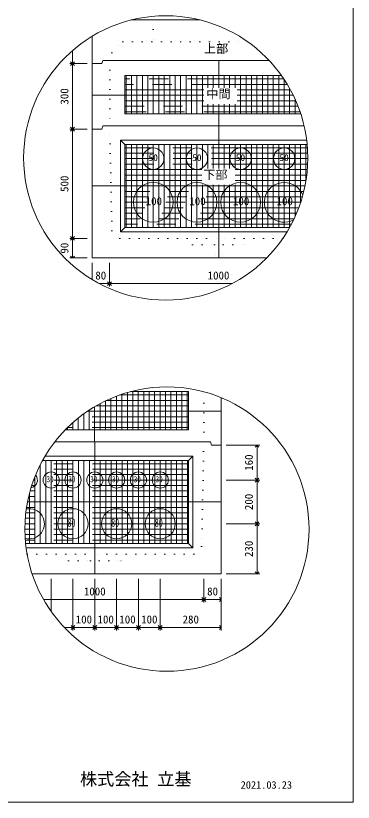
# Model space of a CAD drawing. Units: millimetres, scale not verified. Extents: x -4890 to 18490, y -2317 to 2317.
# Drawn here: x -2944 to -1830, y -1958 to 635 of the extents above; entities that cross this region are included whole.
import ezdxf
from ezdxf.enums import TextEntityAlignment as Align

# ---------------------------------------------------------------- set-up
doc = ezdxf.new("R2010")
doc.units = ezdxf.units.MM
doc.header["$LTSCALE"] = 10
for name, pattern in [('DASHED1', [1.8, 1.2, -0.6]), ('USER2', [50.8, 31.75, -6.35, 6.35, -6.35]), ('USER5', [3.185, 0.01, -3.175])]:
    doc.linetypes.add(name, pattern=pattern)
for name, color, linetype, lineweight in [('0-0_0', 1, 'Continuous', 18), ('0-1_Defpoints', 7, 'USER2', 5), ('0-2_waku', 7, 'Continuous', 18), ('0-3_gaikei', 7, 'Continuous', 18), ('0-4_kakure', 7, 'DASHED1', 5), ('0-5_sunpou', 7, 'Continuous', 5), ('0-7_hole', 7, 'Continuous', 18), ('0-8_uchigawa', 6, 'Continuous', 18), ('0-D_文字１', 7, 'Continuous', 18), ('0-E_コア部分\u3000寸法補助線3', 150, 'USER2', 18), ('0-F_コア部分\u3000寸法補助線2', 150, 'USER2', 18)]:
    doc.layers.add(name, color=color, linetype=linetype, lineweight=lineweight)
doc.styles.add('ＭＳ ゴシック', font='')
doc.styles.get('ＭＳ ゴシック').set_extended_font_data('MS Gothic')

# ---------------------------------------------------------------- blocks, each defined once
blk = doc.blocks.new('_Open90_54')
at = {"layer": '0-5_sunpou'}
blk.add_line((0, 0), (-1, 0), dxfattribs=at)
blk.add_lwpolyline([(-0.5, 0.5), (0, 0), (-0.5, -0.5)], dxfattribs=at)

msp = doc.modelspace()

# ---------------------------------------------------------------- linework, layer by layer
at = {"layer": '0-0_0'}
for p, q in [((-2274.09, 398.08), (-2274.09, 488.26)), ((-2323.09, 373.06), (-2692.3, 373.06)), ((-2028.25, 373.06), (-2212.92, 373.06)), ((-2274.09, 272.26), (-2274.09, 344.18)), ((-2274.09, 132.28), (-2274.09, 272.26)), ((-2274.09, -163.34), (-2274.09, 78.38)), ((-2691.69, 74.26), (-1989.49, 74.26)), ((-2266.83, -668.73), (-2707.58, -668.73)), ((-2683.81, -769.53), (-2683.81, -653.68)), ((-2683.2, -1205.13), (-2683.2, -769.53)), ((-2905.22, -967.53), (-2265.6, -967.53))]:
    msp.add_line(p, q, dxfattribs=at)
at = {"layer": '0-1_Defpoints'}
for p, q in [((-2059.36, 427.06), (-2583.69, 427.06)), ((-2562.09, 311.86), (-2562.09, 437.86)), ((-2490.09, 311.86), (-2490.09, 437.86)), ((-2418.09, 311.86), (-2418.09, 437.86)), ((-2346.09, 311.86), (-2346.09, 437.86)), ((-2202.09, 311.86), (-2202.09, 437.86)), ((-2130.09, 311.86), (-2130.09, 437.86)), ((-2058.09, 311.86), (-2058.09, 425.15)), ((-2005.82, 319.06), (-2583.69, 319.06)), ((-2562.09, -62.54), (-2562.09, 211.06)), ((-2490.09, -62.54), (-2490.09, 211.06)), ((-2418.09, -62.54), (-2418.09, 211.06)), ((-2346.09, -62.54), (-2346.09, 211.06)), ((-2202.09, -62.54), (-2202.09, 211.06)), ((-2130.09, -62.54), (-2130.09, 211.06)), ((-2058.09, -62.54), (-2058.09, 211.06)), ((-1986.09, 93.22), (-1986.09, 211.06)), ((-1980.76, 146.26), (-2583.69, 146.26)), ((-2010.04, 2.26), (-2583.69, 2.26)), ((-2611.81, -729.93), (-2611.81, -618.98)), ((-2374.21, -614.73), (-2600.18, -614.73)), ((-2539.81, -729.93), (-2539.81, -603.93)), ((-2467.81, -729.93), (-2467.81, -603.93)), ((-2395.81, -729.93), (-2395.81, -603.93)), ((-2374.21, -722.73), (-2773.61, -722.73)), ((-2755.81, -729.93), (-2755.81, -706.13)), ((-2827.2, -1104.33), (-2827.2, -830.73)), ((-2755.2, -1104.33), (-2755.2, -830.73)), ((-2611.2, -1104.33), (-2611.2, -830.73)), ((-2539.2, -1104.33), (-2539.2, -830.73)), ((-2467.2, -1104.33), (-2467.2, -830.73)), ((-2395.2, -1104.33), (-2395.2, -830.73)), ((-2373.6, -895.53), (-2885.12, -895.53)), ((-2899.2, -1104.33), (-2899.2, -940.82)), ((-2373.6, -1039.53), (-2913.54, -1039.53))]:
    msp.add_line(p, q, dxfattribs=at)
at = {"layer": '0-2_waku'}
for p in [(-1830, 2317.1), (-4890, -1957.9), (-4890, -1957.9), (-4890, -1957.9), (-4890, -1957.9)]:
    msp.add_line(p, (-1830, -1957.9), dxfattribs=at)
at = {"layer": '0-2_waku', "color": 6, "linetype": 'USER2'}
for p, q in [((-2583.69, 437.86), (-2274.09, 437.86)), ((-2583.69, 437.86), (-2583.69, 311.86)), ((-2066.8, 437.86), (-2274.09, 437.86)), ((-2583.69, 311.86), (-2274.09, 311.86)), ((-2003.41, 311.86), (-2274.09, 311.86)), ((-2374.21, -603.93), (-2565.04, -603.93)), ((-2374.21, -603.93), (-2374.21, -729.93)), ((-2780.78, -729.93), (-2683.81, -729.93)), ((-2374.21, -729.93), (-2683.81, -729.93))]:
    msp.add_line(p, q, dxfattribs=at)
at = {"layer": '0-3_gaikei'}
for p, q in [((-2562.75, 621.46), (-2508.7, 621.46)), ((-2562.75, 621.46), (-2508.7, 621.46)), ((-2562.75, 621.46), (-2508.7, 621.46)), ((-2335.65, 621.46), (-2562.75, 621.46)), ((-2562.7, 621.46), (-2335.65, 621.46)), ((-2562.7, 621.46), (-2335.65, 621.46)), ((-2692.3, 477.46), (-2692.3, 567.47)), ((-2692.3, 477.46), (-2692.3, -163.34)), ((-2659.9, 477.46), (-2692.3, 477.46)), ((-2659.9, 477.46), (-2692.3, 477.46)), ((-2656.3, 488.26), (-2659.9, 477.46)), ((-2274.09, 488.26), (-2655.69, 488.26)), ((-2108.11, 488.26), (-2274.7, 488.26)), ((-2659.9, 261.46), (-2692.3, 261.46)), ((-2659.9, 261.46), (-2692.3, 261.46)), ((-2656.3, 272.26), (-2659.9, 261.46)), ((-2274.09, 272.26), (-2655.69, 272.26)), ((-1992.4, 272.26), (-2274.7, 272.26)), ((-2692.3, -163.34), (-2115.99, -163.34)), ((-2692.3, -163.34), (-2115.99, -163.34)), ((-2692.3, -163.34), (-2115.99, -163.34)), ((-2265.6, -981.93), (-2265.6, -623.98)), ((-2301.6, -769.53), (-2298, -780.33)), ((-2265.6, -780.33), (-2298, -780.33))]:
    msp.add_line(p, q, dxfattribs=at)
for points in [[(-2301.6, -769.53), (-2683.2, -769.53), (-2815.27, -769.53)], [(-2889.91, -1205.13), (-2265.6, -1205.13), (-2265.6, -780.33)], [(-2880.77, -1205.13), (-2265.6, -1205.13), (-2265.6, -780.33)]]:
    msp.add_lwpolyline(points, dxfattribs=at)
at = {"layer": '0-4_kakure', "linetype": 'USER5', "lineweight": 18}
for p, q in [((-2490.7, 621.46), (-2490.7, 633.57)), ((-2490.7, 621.46), (-2490.7, 549.46)), ((-2626.89, 513.46), (-2590.89, 549.46)), ((-2590.89, 549.46), (-2178.61, 549.46)), ((-2626.89, 513.46), (-2634.09, 488.26)), ((-2634.09, 488.26), (-2634.09, 272.26)), ((-2626.66, -73.34), (-2634.09, 272.26)), ((-2626.66, -73.34), (-2600.91, -98.54)), ((-2600.91, -98.54), (-2274.09, -98.54)), ((-2360.49, -120.14), (-2382.09, -98.54)), ((-2062.44, -98.54), (-2274.09, -98.54)), ((-2187.69, -120.14), (-2166.09, -98.54)), ((-2360.49, -120.14), (-2288.49, -120.14)), ((-2288.49, -120.14), (-2285.61, -163.34)), ((-2259.69, -120.14), (-2262.57, -163.34)), ((-2259.69, -120.14), (-2187.69, -120.14)), ((-2323.2, -769.53), (-2323.2, -604.4)), ((-2323.2, -769.53), (-2330.63, -1115.13)), ((-2330.63, -1115.13), (-2356.38, -1140.33)), ((-2906.44, -1140.33), (-2683.2, -1140.33)), ((-2769.6, -1161.93), (-2791.2, -1140.33)), ((-2356.38, -1140.33), (-2683.2, -1140.33)), ((-2596.8, -1161.93), (-2575.2, -1140.33)), ((-2769.6, -1161.93), (-2697.6, -1161.93)), ((-2697.6, -1161.93), (-2694.72, -1205.13)), ((-2668.8, -1161.93), (-2671.68, -1205.13)), ((-2668.8, -1161.93), (-2596.8, -1161.93))]:
    msp.add_line(p, q, dxfattribs=at)
at = {"layer": '0-5_sunpou', "color": 150, "lineweight": 18}
for p, q in [((-2756.61, 520.57), (-2756.61, 490.42)), ((-2708.14, 477.46), (-2765.97, 477.46)), ((-2723.98, 477.46), (-2765.97, 477.46)), ((-2756.61, 464.5), (-2756.61, 274.42)), ((-2708.14, 261.46), (-2765.97, 261.46)), ((-2708.14, 261.46), (-2765.97, 261.46)), ((-2756.61, 248.5), (-2756.61, -85.58)), ((-2708.14, -98.54), (-2765.97, -98.54)), ((-2723.98, -98.54), (-2765.97, -98.54)), ((-2756.61, -111.5), (-2756.61, -150.38)), ((-2708.14, -163.34), (-2765.97, -163.34)), ((-2692.3, -179.18), (-2692.3, -234.39)), ((-2634.7, -179.18), (-2634.7, -257.24)), ((-2634.7, -179.18), (-2634.7, -257.24)), ((-2668.52, -247.88), (-2647.66, -247.88)), ((-2621.74, -247.88), (-2229.88, -247.88)), ((-2249.76, -780.33), (-2138.45, -780.33)), ((-2147.81, -793.29), (-2147.81, -882.57)), ((-2249.76, -895.53), (-2138.45, -895.53)), ((-2249.76, -895.53), (-2138.45, -895.53)), ((-2147.81, -908.49), (-2147.81, -1026.57)), ((-2249.76, -1039.53), (-2138.45, -1039.53)), ((-2249.76, -1039.53), (-2138.45, -1039.53)), ((-2147.81, -1052.49), (-2147.81, -1192.17)), ((-2249.76, -1205.13), (-2138.45, -1205.13)), ((-2827.2, -1220.97), (-2827.2, -1328.77)), ((-2755.2, -1220.97), (-2755.2, -1391.43)), ((-2755.2, -1220.97), (-2755.2, -1391.43)), ((-2683.2, -1220.97), (-2683.2, -1391.43)), ((-2683.2, -1220.97), (-2683.2, -1391.43)), ((-2611.2, -1220.97), (-2611.2, -1391.43)), ((-2611.2, -1220.97), (-2611.2, -1391.43)), ((-2539.2, -1220.97), (-2539.2, -1391.43)), ((-2539.2, -1220.97), (-2539.2, -1391.43)), ((-2467.2, -1220.97), (-2467.2, -1391.43)), ((-2467.2, -1220.97), (-2467.2, -1391.43)), ((-2323.2, -1220.97), (-2323.2, -1299.03)), ((-2323.2, -1220.97), (-2323.2, -1299.03)), ((-2265.6, -1220.97), (-2265.6, -1299.03)), ((-2265.6, -1220.97), (-2265.6, -1391.43)), ((-2852.17, -1289.67), (-2336.16, -1289.67)), ((-2310.24, -1289.67), (-2278.56, -1289.67)), ((-2783.06, -1382.07), (-2768.16, -1382.07)), ((-2742.24, -1382.07), (-2696.16, -1382.07)), ((-2670.24, -1382.07), (-2624.16, -1382.07)), ((-2598.24, -1382.07), (-2552.16, -1382.07)), ((-2526.24, -1382.07), (-2480.16, -1382.07)), ((-2454.24, -1382.07), (-2278.56, -1382.07))]:
    msp.add_line(p, q, dxfattribs=at)
for centre in [(-2449.2, 166.54), (-2444.99, -1057.18)]:
    msp.add_circle(centre, 468.88, dxfattribs=at)
at = {"layer": '0-7_hole'}
for centre, radius in [((-2490.09, 164.26), 35.28), ((-2346.09, 164.26), 35.28), ((-2202.09, 164.26), 35.28), ((-2058.09, 164.26), 35.28), ((-2490.09, 20.26), 65.52), ((-2346.09, 20.26), 65.52), ((-2202.09, 20.26), 65.52), ((-2827.2, -895.53), 26.64), ((-2755.2, -895.53), 26.64), ((-2683.2, -895.53), 26.64), ((-2611.2, -895.53), 26.64), ((-2539.2, -895.53), 26.64), ((-2467.2, -895.53), 26.64), ((-2755.2, -1039.53), 49.68), ((-2611.2, -1039.53), 49.68), ((-2467.2, -1039.53), 49.68)]:
    msp.add_circle(centre, radius, dxfattribs=at)
for centre, radius, start, end in [((-2058.09, 20.26), 65.52, 20.66629, 298.32089), ((-2899.2, -895.53), 26.64, 281.59033, 39.2294), ((-2899.2, -1039.53), 49.68, 253.99064, 101.55918)]:
    msp.add_arc(centre, radius, start, end, dxfattribs=at)
at = {"layer": '0-8_uchigawa'}
for p, q in [((-2598.09, 225.46), (-2583.69, 211.06)), ((-2598.09, -76.94), (-2598.09, 225.46)), ((-2583.69, 211.06), (-2274.09, 211.06)), ((-2583.69, -62.54), (-2583.69, 211.06)), ((-2274.09, 211.06), (-1982.44, 211.06)), ((-2598.09, -76.94), (-2583.69, -62.54)), ((-2598.09, -76.94), (-2048.5, -76.94)), ((-2583.69, -62.54), (-2040.09, -62.54)), ((-2359.2, -1118.73), (-2359.2, -816.33)), ((-2373.6, -1104.33), (-2373.6, -830.73)), ((-2911.49, -1104.33), (-2373.6, -1104.33)), ((-2359.2, -1118.73), (-2373.6, -1104.33)), ((-2909.81, -1118.73), (-2359.2, -1118.73))]:
    msp.add_line(p, q, dxfattribs=at)
for points in [[(-2598.09, 225.46), (-2274.09, 225.46), (-1984.04, 225.46)], [(-2855.56, -830.73), (-2683.2, -830.73), (-2373.6, -830.73), (-2359.2, -816.33)], [(-2847.28, -816.33), (-2683.2, -816.33), (-2359.2, -816.33)]]:
    msp.add_lwpolyline(points, dxfattribs=at)
at = {"layer": '0-E_コア部分\u3000寸法補助線3'}
for p, q in [((-2580.09, 311.86), (-2580.09, 437.86)), ((-2544.09, 311.86), (-2544.09, 437.86)), ((-2508.09, 311.86), (-2508.09, 437.86)), ((-2472.09, 311.86), (-2472.09, 437.86)), ((-2436.09, 311.86), (-2436.09, 437.86)), ((-2400.09, 311.86), (-2400.09, 437.86)), ((-2364.09, 311.86), (-2364.09, 437.86)), ((-2328.09, 311.86), (-2328.09, 437.86)), ((-2292.09, 398.08), (-2292.09, 437.86)), ((-2256.09, 398.08), (-2256.09, 437.86)), ((-2220.09, 398.08), (-2220.09, 437.86)), ((-2184.09, 311.86), (-2184.09, 437.86)), ((-2148.09, 311.86), (-2148.09, 437.86)), ((-2112.09, 311.86), (-2112.09, 437.86)), ((-2076.09, 311.86), (-2076.09, 437.86)), ((-2323.09, 391.06), (-2583.69, 391.06)), ((-2037.57, 391.06), (-2212.92, 391.06)), ((-2040.09, 311.86), (-2040.09, 395.61)), ((-2323.09, 355.06), (-2583.69, 355.06)), ((-2292.09, 311.86), (-2292.09, 344.18)), ((-2256.09, 311.86), (-2256.09, 344.18)), ((-2220.09, 311.86), (-2220.09, 344.18)), ((-2019.89, 355.06), (-2212.92, 355.06)), ((-2004.09, 311.86), (-2004.09, 313.92)), ((-2580.09, -62.54), (-2580.09, 211.06)), ((-2544.09, -62.54), (-2544.09, 211.06)), ((-2508.09, -62.54), (-2508.09, 211.06)), ((-2472.09, -62.54), (-2472.09, 211.06)), ((-2436.09, -62.54), (-2436.09, 211.06)), ((-2400.09, -62.54), (-2400.09, 211.06)), ((-2364.09, -62.54), (-2364.09, 211.06)), ((-2328.09, 132.28), (-2328.09, 211.06)), ((-2292.09, 132.28), (-2292.09, 211.06)), ((-2256.09, 132.28), (-2256.09, 211.06)), ((-2220.09, 132.28), (-2220.09, 211.06)), ((-2184.09, -62.54), (-2184.09, 211.06)), ((-2148.09, -62.54), (-2148.09, 211.06)), ((-2112.09, -62.54), (-2112.09, 211.06)), ((-2076.09, -62.54), (-2076.09, 211.06)), ((-2040.09, -62.54), (-2040.09, 211.06)), ((-2004.09, 19.15), (-2004.09, 211.06)), ((-1981.54, 200.26), (-2583.69, 200.26)), ((-1980.33, 164.26), (-2583.69, 164.26)), ((-2329.71, 128.26), (-2583.69, 128.26)), ((-1981.89, 128.26), (-2219.55, 128.26)), ((-2329.71, 92.26), (-2583.69, 92.26)), ((-2328.09, -62.54), (-2328.09, 78.38)), ((-2292.09, -62.54), (-2292.09, 78.38)), ((-2256.09, -62.54), (-2256.09, 78.38)), ((-2220.09, -62.54), (-2220.09, 78.38)), ((-1986.24, 92.26), (-2219.55, 92.26)), ((-1993.47, 56.26), (-2583.69, 56.26)), ((-2003.72, 20.26), (-2583.69, 20.26)), ((-2017.2, -15.74), (-2583.69, -15.74)), ((-2034.23, -51.74), (-2583.69, -51.74)), ((-2593.81, -729.93), (-2593.81, -612.55)), ((-2557.81, -729.93), (-2557.81, -603.93)), ((-2521.81, -729.93), (-2521.81, -603.93)), ((-2485.81, -729.93), (-2485.81, -603.93)), ((-2449.81, -729.93), (-2449.81, -603.93)), ((-2413.81, -729.93), (-2413.81, -603.93)), ((-2377.81, -729.93), (-2377.81, -603.93)), ((-2665.81, -729.93), (-2665.81, -643.56)), ((-2629.81, -729.93), (-2629.81, -626.27)), ((-2701.81, -729.93), (-2701.81, -664.89)), ((-2374.21, -650.73), (-2678.75, -650.73)), ((-2737.81, -729.93), (-2737.81, -690.98)), ((-2374.21, -686.73), (-2732.42, -686.73)), ((-2773.81, -729.93), (-2773.81, -722.93)), ((-2373.6, -841.53), (-2861.33, -841.53)), ((-2845.2, -1104.33), (-2845.2, -830.73)), ((-2809.2, -1104.33), (-2809.2, -830.73)), ((-2773.2, -1104.33), (-2773.2, -830.73)), ((-2737.2, -1104.33), (-2737.2, -830.73)), ((-2701.2, -1104.33), (-2701.2, -830.73)), ((-2665.2, -1104.33), (-2665.2, -830.73)), ((-2629.2, -1104.33), (-2629.2, -830.73)), ((-2593.2, -1104.33), (-2593.2, -830.73)), ((-2557.2, -1104.33), (-2557.2, -830.73)), ((-2521.2, -1104.33), (-2521.2, -830.73)), ((-2485.2, -1104.33), (-2485.2, -830.73)), ((-2449.2, -1104.33), (-2449.2, -830.73)), ((-2413.2, -1104.33), (-2413.2, -830.73)), ((-2377.2, -1104.33), (-2377.2, -830.73)), ((-2373.6, -877.53), (-2878.09, -877.53)), ((-2881.2, -1104.33), (-2881.2, -885.23)), ((-2373.6, -913.53), (-2891.32, -913.53)), ((-2373.6, -949.53), (-2901.34, -949.53)), ((-2373.6, -985.53), (-2908.36, -985.53)), ((-2373.6, -1021.53), (-2912.51, -1021.53)), ((-2373.6, -1057.53), (-2913.87, -1057.53)), ((-2373.6, -1093.53), (-2912.46, -1093.53))]:
    msp.add_line(p, q, dxfattribs=at)
at = {"layer": '0-F_コア部分\u3000寸法補助線2'}
for p, q in [((-2562.09, 311.86), (-2562.09, 437.86)), ((-2526.09, 311.86), (-2526.09, 437.86)), ((-2490.09, 311.86), (-2490.09, 437.86)), ((-2454.09, 311.86), (-2454.09, 437.86)), ((-2382.09, 311.86), (-2382.09, 437.86)), ((-2310.09, 398.08), (-2310.09, 437.86)), ((-2238.09, 398.08), (-2238.09, 437.86)), ((-2166.09, 311.86), (-2166.09, 437.86)), ((-2094.09, 311.86), (-2094.09, 437.86)), ((-2047.91, 409.06), (-2583.69, 409.06)), ((-2310.09, 311.86), (-2310.09, 344.18)), ((-2238.09, 311.86), (-2238.09, 344.18)), ((-2022.09, 311.86), (-2022.09, 359.99)), ((-2012.43, 337.06), (-2583.69, 337.06)), ((-2526.09, -62.54), (-2526.09, 211.06)), ((-2490.09, -62.54), (-2490.09, 211.06)), ((-2454.09, -62.54), (-2454.09, 211.06)), ((-2382.09, -62.54), (-2382.09, 211.06)), ((-2310.09, 132.28), (-2310.09, 211.06)), ((-2238.09, 132.28), (-2238.09, 211.06)), ((-2166.09, -62.54), (-2166.09, 211.06)), ((-2094.09, -62.54), (-2094.09, 211.06)), ((-2022.09, -26.91), (-2022.09, 211.06)), ((-1980.59, 182.26), (-2583.69, 182.26)), ((-2329.71, 110.26), (-2583.69, 110.26)), ((-1983.71, 110.26), (-2219.55, 110.26)), ((-2310.09, -62.54), (-2310.09, 78.38)), ((-2238.09, -62.54), (-2238.09, 78.38)), ((-1998.21, 38.26), (-2583.69, 38.26)), ((-2025.25, -33.74), (-2583.69, -33.74)), ((-2575.81, -729.93), (-2575.81, -606.92)), ((-2503.81, -729.93), (-2503.81, -603.93)), ((-2431.81, -729.93), (-2431.81, -603.93)), ((-2647.81, -729.93), (-2647.81, -634.44)), ((-2374.21, -632.73), (-2644.21, -632.73)), ((-2719.81, -729.93), (-2719.81, -677.29)), ((-2374.21, -704.73), (-2754.22, -704.73)), ((-2863.2, -1104.33), (-2863.2, -845.17)), ((-2791.2, -1104.33), (-2791.2, -830.73)), ((-2719.2, -1104.33), (-2719.2, -830.73)), ((-2647.2, -1104.33), (-2647.2, -830.73)), ((-2575.2, -1104.33), (-2575.2, -830.73)), ((-2503.2, -1104.33), (-2503.2, -830.73)), ((-2431.2, -1104.33), (-2431.2, -830.73)), ((-2373.6, -859.53), (-2870.17, -859.53)), ((-2373.6, -931.53), (-2896.72, -931.53)), ((-2899.2, -1104.33), (-2899.2, -940.82)), ((-2373.6, -1003.53), (-2910.79, -1003.53)), ((-2373.6, -1075.53), (-2913.51, -1075.53))]:
    msp.add_line(p, q, dxfattribs=at)

# ---------------------------------------------------------------- block references
at = {"layer": '0-5_sunpou', "xscale": 12.96, "yscale": 12.96}
for p, rotation in [((-2756.61, 477.46), 270), ((-2756.61, 477.46), 90), ((-2756.61, 261.46), 270), ((-2756.61, 261.46), 90), ((-2756.61, -98.54), 270), ((-2756.61, -98.54), 90), ((-2756.61, -163.34), 270), ((-2634.7, -247.88), 180), ((-2147.81, -780.33), 90), ((-2147.81, -895.53), 270), ((-2147.81, -895.53), 90), ((-2147.81, -1039.53), 270), ((-2147.81, -1039.53), 90), ((-2147.81, -1205.13), 270), ((-2323.2, -1289.67), 180), ((-2755.2, -1382.07), 180), ((-2683.2, -1382.07), 180), ((-2611.2, -1382.07), 180), ((-2539.2, -1382.07), 180), ((-2467.2, -1382.07), 180)]:
    msp.add_blockref('_Open90_54', p, dxfattribs=dict(at, rotation=rotation))
for p in [(-2634.7, -247.88), (-2323.2, -1289.67), (-2265.6, -1289.67), (-2755.2, -1382.07), (-2683.2, -1382.07), (-2611.2, -1382.07), (-2539.2, -1382.07), (-2467.2, -1382.07), (-2265.6, -1382.07)]:
    msp.add_blockref('_Open90_54', p, dxfattribs=at)

# ---------------------------------------------------------------- texts
at = {"layer": '0-5_sunpou', "style": 'ＭＳ ゴシック'}
for s, p in [('300', (-2762.37, 342.46)), ('500', (-2762.37, 54.46)), ('90', (-2762.37, -148.94)), ('160', (-2153.57, -864.93)), ('200', (-2153.57, -994.53)), ('230', (-2153.57, -1149.33))]:
    msp.add_text(s, height=26.39, rotation=90, dxfattribs=at).set_placement(p, align=Align.BOTTOM_LEFT)
for s, p in [('80', (-2681.5, -242.12)), ('1000', (-2310.7, -242.12)), ('1000', (-2719.2, -1283.91)), ('80', (-2312.4, -1283.91)), ('100', (-2746.2, -1376.31)), ('100', (-2674.2, -1376.31)), ('100', (-2602.2, -1376.31)), ('100', (-2530.2, -1376.31)), ('280', (-2393.4, -1376.31))]:
    msp.add_text(s, height=26.39, dxfattribs=at).set_placement(p, align=Align.BOTTOM_LEFT)
at = {"layer": '0-D_文字１', "style": 'ＭＳ ゴシック'}
for s, height, p in [('上部', 29.33, (-2322.89, 503.82)), ('中間', 29.33, (-2315.17, 354.35)), ('50', 22.43, (-2505.63, 149.61)), ('50', 22.43, (-2361.63, 149.61)), ('50', 22.43, (-2217.63, 149.61)), ('50', 22.43, (-2073.63, 149.61)), ('下部', 29.33, (-2325.4, 88.1)), ('100', 26.39, (-2515.25, 2.85)), ('100', 26.39, (-2371.25, 2.85)), ('100', 26.39, (-2227.25, 2.85)), ('100', 26.39, (-2083.25, 2.85)), ('株式会社 立基', 41.57, (-2732.23, -1914.42)), ('2021.03.23', 24.94, (-2201.72, -1920.63))]:
    msp.add_text(s, height=height, dxfattribs=at).set_placement(p, align=Align.BOTTOM_LEFT)
at = {"layer": '0-D_文字１', "style": 'ＭＳ ゴシック', "width": 0.7}
for s, height, p in [('30', 20.19, (-2842.32, -908.88)), ('30', 20.19, (-2770.32, -908.88)), ('30', 20.19, (-2698.32, -908.88)), ('30', 20.19, (-2626.32, -908.88)), ('30', 20.19, (-2554.32, -908.88)), ('30', 20.19, (-2482.32, -908.88)), ('80', 26.39, (-2773.25, -1057.3)), ('80', 26.39, (-2629.25, -1057.3)), ('80', 26.39, (-2485.25, -1057.3))]:
    msp.add_text(s, height=height, dxfattribs=at).set_placement(p, align=Align.BOTTOM_LEFT)

doc.saveas('drawing.dxf')
